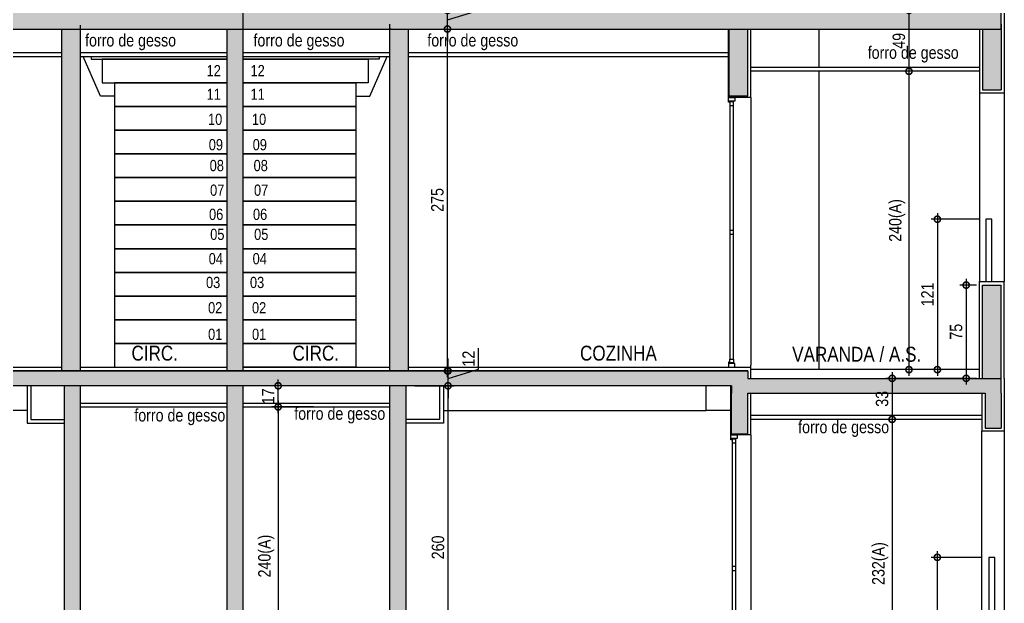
# Model space of a CAD drawing. Header units: metres. Extents: x -9138 to -7768, y 20 to 184.
# Drawn here: x -8900.3 to -8892.38, y 86.11 to 90.81 of the extents above; entities that cross this region are included whole.
import ezdxf
from ezdxf.enums import TextEntityAlignment as Align

# ---------------------------------------------------------------- set-up
doc = ezdxf.new("R2010")
doc.units = ezdxf.units.M
for name, color, linetype in [('ARQ-DIM EMBASAM', 2, 'Continuous'), ('CTE ELEV$0$AR-CAIXILHO', 1, 'Continuous'), ('CTE ELEV$0$ARQ-ALV ACAB', 4, 'Continuous'), ('CTE ELEV$0$ARQ-ALV OSSO', 5, 'Continuous'), ('CTE ELEV$0$ARQ-AUX', 7, 'Continuous'), ('CTE ELEV$0$ARQ-AUX1', 1, 'Continuous'), ('CTE ELEV$0$ARQ-CAX', 1, 'Continuous'), ('CTE ELEV$0$ARQ-DIM', 2, 'Continuous'), ('CTE ELEV$0$ARQ-TXT', 2, 'Continuous'), ('CTE ELEV$0$ES-CORTE', 2, 'Continuous')]:
    doc.layers.add(name, color=color, linetype=linetype)
doc.styles.add('CTE ELEV$0$Adesa', font='ARIALN.TTF')
doc.styles.add('CTE ELEV$0$M50', font='ARIALN.TTF', dxfattribs={"height": 0.15})
doc.dimstyles.new('CTE ELEV$0$ADESA 1-0050', dxfattribs={"dimtxt": 0.1, "dimasz": 0.1, "dimexe": 0.05, "dimexo": 0.05, "dimgap": 0.03, "dimtad": 1, "dimdec": 1, "dimlfac": 100, "dimzin": 12, "dimtxsty": 'CTE ELEV$0$Adesa', "dimblk": 'CTE ELEV$0$_DotSmall', "dimcen": 1, "dimdle": 0.05, "dimclrd": 1, "dimclre": 1, "dimclrt": 256, "dimazin": 3, "dimtm": 1e-09, "dimtfac": 1, "dimtdec": 1, "dimtmove": 1, "dimatfit": 0, "dimldrblk": 'CTE ELEV$0$_DotSmall', "dimfxl": 0.8, "dimtvp": 2, "dimtolj": 1, "dimtzin": 0, "dimarcsym": 0})

# ---------------------------------------------------------------- blocks, each defined once
blk = doc.blocks.new('*U346')
at = {"color": 7, "linetype": 'ByBlock', "ltscale": 0.5}
for p, q in [((-0.01, 2.1254), (-0.01, 0.0646)), ((-0.04, 0.0646), (-0.04, 1.07))]:
    blk.add_line(p, q, dxfattribs=at)
blk.add_lwpolyline([(-0.04, 1.1), (-0.04, 2.0954)], dxfattribs=at)
at = {"layer": 'CTE ELEV$0$AR-CAIXILHO'}
for p, q in [((-0.05, 2.1304, 0), (-0.005, 2.1304, 0)), ((-0.05, 2.1304, 0), (-0.005, 2.1304, 0)), ((-0.045, 2.1304, 0), (-0.005, 2.1304, 0)), ((-0.05, 0.0296, 0), (-0.005, 0.0296, 0)), ((-0.05, 0.0296, 0), (-0.005, 0.0296, 0)), ((-0.045, 0.0296, 0), (-0.005, 0.0296, 0))]:
    blk.add_line(p, q, dxfattribs=at)
for points in [[(0, 2.1204), (0, 2.16), (0, 2.16), (0, 2.16), (-0.05, 2.16), (-0.05, 2.16), (-0.05, 2.16), (-0.05, 2.1304), (-0.05, 2.1304), (-0.005, 2.1304), (-0.005, 2.1204), (0, 2.1204), (0, 2.1204), (0, 2.1204)], [(0, 0.0396), (0, 0), (0, 0), (0, 0), (-0.05, 0), (-0.05, 0), (-0.05, 0), (-0.05, 0.0296), (-0.05, 0.0296), (-0.005, 0.0296), (-0.005, 0.0396), (0, 0.0396), (0, 0.0396), (0, 0.0396)]]:
    blk.add_lwpolyline(points, dxfattribs=at)
at = {"layer": 'CTE ELEV$0$AR-CAIXILHO', "color": 1}
for points in [[(-0.04, 2.1254), (-0.01, 2.1254), (-0.01, 2.0954), (-0.04, 2.0954)], [(-0.04, 1.1), (-0.01, 1.1), (-0.01, 1.07), (-0.04, 1.07)], [(-0.04, 0.0346), (-0.01, 0.0346), (-0.01, 0.0646), (-0.04, 0.0646)]]:
    blk.add_lwpolyline(points, close=True, dxfattribs=at)
at = {"layer": 'CTE ELEV$0$ARQ-CAX'}
for points in [[(-0.04, 2.1254), (-0.01, 2.1254)], [(-0.04, 0.0346), (-0.01, 0.0346)]]:
    blk.add_lwpolyline(points, dxfattribs=at)
blk = doc.blocks.new('CTE ELEV$0$_DotSmall')
at = {"color": 0, "linetype": 'ByBlock', "const_width": 0.5}
blk.add_lwpolyline([(-0.0625, 0, 1), (0.0625, 0, 1)], format="xyb", close=True, dxfattribs=at)
blk = doc.blocks.new('*D719')
at = {"layer": 'CTE ELEV$0$ES-CORTE', "color": 1, "lineweight": -2, "transparency": 16777216}
for p, q in [((9.7759, 1.27), (9.7759, -0.04)), ((10.135, 1.22), (9.7259, 1.22)), ((10.085, 0.01), (9.7259, 0.01))]:
    blk.add_line(p, q, dxfattribs=at)
at = {"layer": 'Defpoints', "color": 0, "transparency": 16777216}
for p in [(10.185, 1.22, 0), (9.7759, 0.01), (10.135, 0.01, 0)]:
    blk.add_point(p, dxfattribs=at)
at = {"layer": 'CTE ELEV$0$ES-CORTE', "color": 1, "lineweight": -2, "transparency": 16777216, "xscale": 0.1, "yscale": 0.1, "zscale": 0.1}
for p, rotation in [((9.7759, 1.22), 90), ((9.7759, 0.01), 270)]:
    blk.add_blockref('CTE ELEV$0$_DotSmall', p, dxfattribs=dict(at, rotation=rotation))
at = {"layer": 'CTE ELEV$0$ES-CORTE', "transparency": 16777216, "insert": (9.6957, 0.615), "char_height": 0.1, "attachment_point": 5, "rotation": 90, "style": 'CTE ELEV$0$Adesa'}
blk.add_mtext('\\A1;121', dxfattribs=at)
blk = doc.blocks.new('*D722')
at = {"layer": 'CTE ELEV$0$ES-CORTE', "color": 1, "lineweight": -2, "transparency": 16777216}
for p, q in [((9.4124, 2.71), (9.4124, 2.28)), ((10.09, 2.66), (9.3624, 2.66)), ((9.6462, 2.33), (9.3624, 2.33))]:
    blk.add_line(p, q, dxfattribs=at)
at = {"layer": 'Defpoints', "color": 0, "transparency": 16777216}
for p in [(10.14, 2.66, 0), (9.4124, 2.33), (9.6962, 2.33)]:
    blk.add_point(p, dxfattribs=at)
at = {"layer": 'CTE ELEV$0$ES-CORTE', "color": 1, "lineweight": -2, "transparency": 16777216, "xscale": 0.1, "yscale": 0.1, "zscale": 0.1}
for p, rotation in [((9.4124, 2.66), 90), ((9.4124, 2.33), 270)]:
    blk.add_blockref('CTE ELEV$0$_DotSmall', p, dxfattribs=dict(at, rotation=rotation))
at = {"layer": 'CTE ELEV$0$ES-CORTE', "transparency": 16777216, "insert": (9.3313, 2.495), "char_height": 0.1, "attachment_point": 5, "rotation": 90, "style": 'CTE ELEV$0$Adesa'}
blk.add_mtext('\\A1;33', dxfattribs=at)
blk = doc.blocks.new('*D723')
at = {"layer": 'CTE ELEV$0$ES-CORTE', "color": 1, "lineweight": -2, "transparency": 16777216}
for p, q in [((9.4115, 2.38), (9.4115, -0.04)), ((9.6962, 2.33), (9.3615, 2.33)), ((9.6759, 0.01), (9.3615, 0.01))]:
    blk.add_line(p, q, dxfattribs=at)
at = {"layer": 'Defpoints', "color": 0, "transparency": 16777216}
for p in [(9.7462, 2.33, 0), (9.4115, 0.01), (9.7259, 0.01)]:
    blk.add_point(p, dxfattribs=at)
at = {"layer": 'CTE ELEV$0$ES-CORTE', "color": 1, "lineweight": -2, "transparency": 16777216, "xscale": 0.1, "yscale": 0.1, "zscale": 0.1}
for p, rotation in [((9.4115, 2.33), 90), ((9.4115, 0.01), 270)]:
    blk.add_blockref('CTE ELEV$0$_DotSmall', p, dxfattribs=dict(at, rotation=rotation))
at = {"layer": 'CTE ELEV$0$ES-CORTE', "transparency": 16777216, "insert": (9.3159, 1.17), "char_height": 0.1, "attachment_point": 5, "rotation": 90, "style": 'CTE ELEV$0$Adesa'}
blk.add_mtext('\\A1;232(A)', dxfattribs=at)
blk = doc.blocks.new('*D724')
at = {"layer": 'CTE ELEV$0$ES-CORTE', "color": 1, "lineweight": -2, "transparency": 16777216}
for p, q in [((5.8377, -0.05), (5.8377, 2.65)), ((5.57, 2.6), (5.8877, 2.6)), ((5.57, 0), (5.8877, 0))]:
    blk.add_line(p, q, dxfattribs=at)
at = {"layer": 'Defpoints', "color": 0, "transparency": 16777216}
for p in [(5.52, 2.6, 0), (5.8377, 2.6), (5.52, 0, 0)]:
    blk.add_point(p, dxfattribs=at)
at = {"layer": 'CTE ELEV$0$ES-CORTE', "color": 1, "lineweight": -2, "transparency": 16777216, "xscale": 0.1, "yscale": 0.1, "zscale": 0.1}
for p, rotation in [((5.8377, 2.6), 90), ((5.8377, 0), 270)]:
    blk.add_blockref('CTE ELEV$0$_DotSmall', p, dxfattribs=dict(at, rotation=rotation))
at = {"layer": 'CTE ELEV$0$ES-CORTE', "transparency": 16777216, "insert": (5.7567, 1.3), "char_height": 0.1, "attachment_point": 5, "rotation": 90, "style": 'CTE ELEV$0$Adesa'}
blk.add_mtext('\\A1;260', dxfattribs=at)
blk = doc.blocks.new('*D725')
at = {"layer": 'CTE ELEV$0$ES-CORTE', "color": 1, "lineweight": -2, "transparency": 16777216}
for p, q in [((6.0833, 2.7337), (6.0833, 2.9028)), ((5.8377, 2.72), (5.8377, 2.82)), ((5.7789, 2.72), (5.8877, 2.72)), ((5.8377, 2.66), (6.0833, 2.7337)), ((5.8377, 2.6), (5.8377, 2.72)), ((5.8377, 2.6), (5.8377, 2.72)), ((5.7789, 2.6), (5.8877, 2.6)), ((5.8377, 2.6), (5.8377, 2.5))]:
    blk.add_line(p, q, dxfattribs=at)
at = {"layer": 'Defpoints', "color": 0, "transparency": 16777216}
for p in [(5.7289, 2.72, 0), (5.8377, 2.72), (5.7289, 2.6)]:
    blk.add_point(p, dxfattribs=at)
at = {"layer": 'CTE ELEV$0$ES-CORTE', "color": 1, "lineweight": -2, "transparency": 16777216, "xscale": 0.1, "yscale": 0.1, "zscale": 0.1}
for p, rotation in [((5.8377, 2.72), 270), ((5.8377, 2.6), 90)]:
    blk.add_blockref('CTE ELEV$0$_DotSmall', p, dxfattribs=dict(at, rotation=rotation))
at = {"layer": 'CTE ELEV$0$ES-CORTE', "transparency": 16777216, "insert": (6.0031, 2.8182), "char_height": 0.1, "attachment_point": 5, "rotation": 90, "style": 'CTE ELEV$0$Adesa'}
blk.add_mtext('\\A1;12', dxfattribs=at)
blk = doc.blocks.new('*D726')
at = {"layer": 'CTE ELEV$0$ES-CORTE', "color": 1, "lineweight": -2, "transparency": 16777216}
for p, q in [((4.4703, 2.48), (4.4703, -0.02)), ((4.755, 2.43), (4.4203, 2.43)), ((4.7348, 0.03), (4.4203, 0.03))]:
    blk.add_line(p, q, dxfattribs=at)
at = {"layer": 'Defpoints', "color": 0, "transparency": 16777216}
for p in [(4.805, 2.43, 0), (4.4703, 0.03), (4.7848, 0.03, 0)]:
    blk.add_point(p, dxfattribs=at)
at = {"layer": 'CTE ELEV$0$ES-CORTE', "color": 1, "lineweight": -2, "transparency": 16777216, "xscale": 0.1, "yscale": 0.1, "zscale": 0.1}
for p, rotation in [((4.4703, 2.43), 90), ((4.4703, 0.03), 270)]:
    blk.add_blockref('CTE ELEV$0$_DotSmall', p, dxfattribs=dict(at, rotation=rotation))
at = {"layer": 'CTE ELEV$0$ES-CORTE', "transparency": 16777216, "insert": (4.3748, 1.23), "char_height": 0.1, "attachment_point": 5, "rotation": 90, "style": 'CTE ELEV$0$Adesa'}
blk.add_mtext('\\A1;240(A)', dxfattribs=at)
blk = doc.blocks.new('*D730')
at = {"layer": 'CTE ELEV$0$ARQ-DIM', "color": 1, "lineweight": -2, "transparency": 16777216}
for p, q in [((4.4703, 2.38), (4.4703, 2.65)), ((4.5377, 2.6), (4.4203, 2.6)), ((4.5377, 2.43), (4.4203, 2.43))]:
    blk.add_line(p, q, dxfattribs=at)
at = {"layer": 'Defpoints', "color": 0, "transparency": 16777216}
for p in [(4.4703, 2.6), (4.5877, 2.6), (4.5877, 2.43, 0)]:
    blk.add_point(p, dxfattribs=at)
at = {"layer": 'CTE ELEV$0$ARQ-DIM', "color": 1, "lineweight": -2, "transparency": 16777216, "xscale": 0.1, "yscale": 0.1, "zscale": 0.1}
for p, rotation in [((4.4703, 2.6), 90), ((4.4703, 2.43), 270)]:
    blk.add_blockref('CTE ELEV$0$_DotSmall', p, dxfattribs=dict(at, rotation=rotation))
at = {"layer": 'CTE ELEV$0$ARQ-DIM', "transparency": 16777216, "insert": (4.3901, 2.515), "char_height": 0.1, "attachment_point": 5, "rotation": 90, "style": 'CTE ELEV$0$Adesa'}
blk.add_mtext('\\A1;17', dxfattribs=at)
blk = doc.blocks.new('*U369')
at = {"color": 7, "linetype": 'ByBlock', "ltscale": 0.5}
for p, q in [((-0.01, 2.1355), (-0.01, 0.0646)), ((-0.04, 0.0646), (-0.04, 1.07))]:
    blk.add_line(p, q, dxfattribs=at)
blk.add_lwpolyline([(-0.04, 1.1), (-0.04, 2.1055)], dxfattribs=at)
at = {"layer": 'CTE ELEV$0$AR-CAIXILHO'}
for p, q in [((-0.05, 2.1405, 0), (-0.005, 2.1405, 0)), ((-0.05, 2.1405, 0), (-0.005, 2.1405, 0)), ((-0.045, 2.1405, 0), (-0.005, 2.1405, 0)), ((-0.05, 0.0296, 0), (-0.005, 0.0296, 0)), ((-0.05, 0.0296, 0), (-0.005, 0.0296, 0)), ((-0.045, 0.0296, 0), (-0.005, 0.0296, 0))]:
    blk.add_line(p, q, dxfattribs=at)
for points in [[(0, 2.1304), (0, 2.1701), (0, 2.1701), (0, 2.1701), (-0.05, 2.1701), (-0.05, 2.1701), (-0.05, 2.1701), (-0.05, 2.1405), (-0.05, 2.1405), (-0.005, 2.1405), (-0.005, 2.1304), (0, 2.1304), (0, 2.1304), (0, 2.1304)], [(0, 0.0396), (0, 0), (0, 0), (0, 0), (-0.05, 0), (-0.05, 0), (-0.05, 0), (-0.05, 0.0296), (-0.05, 0.0296), (-0.005, 0.0296), (-0.005, 0.0396), (0, 0.0396), (0, 0.0396), (0, 0.0396)]]:
    blk.add_lwpolyline(points, dxfattribs=at)
at = {"layer": 'CTE ELEV$0$AR-CAIXILHO', "color": 1}
for points in [[(-0.04, 2.1355), (-0.01, 2.1355), (-0.01, 2.1055), (-0.04, 2.1055)], [(-0.04, 1.1), (-0.01, 1.1), (-0.01, 1.07), (-0.04, 1.07)], [(-0.04, 0.0346), (-0.01, 0.0346), (-0.01, 0.0646), (-0.04, 0.0646)]]:
    blk.add_lwpolyline(points, close=True, dxfattribs=at)
at = {"layer": 'CTE ELEV$0$ARQ-CAX'}
for points in [[(-0.04, 2.1355), (-0.01, 2.1355)], [(-0.04, 0.0346), (-0.01, 0.0346)]]:
    blk.add_lwpolyline(points, dxfattribs=at)
blk = doc.blocks.new('CTE ELEV$0$CT BB DUPL INF')
h = blk.add_hatch(color=8)
h.dxf.hatch_style = 1
h.paths.add_polyline_path([(0.15, 2.76), (0, 2.76), (0, 2.21), (0.15, 2.21)])
h.paths.add_polyline_path([(2.88, 2.76), (2.73, 2.76), (2.73, 0), (2.88, 0)])
h.paths.add_polyline_path([(4.19, 2.9), (4.06, 2.9), (4.06, 0), (4.19, 0)])
h.paths.add_polyline_path([(5.52, 2.76), (5.37, 2.76), (5.37, 0), (5.52, 0)])
h.paths.add_polyline_path([(8.2499, 2.76), (8.0999, 2.76), (8.0999, 2.21), (8.2499, 2.21)])
h.paths.add_polyline_path([(10.2899, 2.76), (10.14, 2.76), (10.14, 2.26), (10.2899, 2.26)])
h.paths.add_polyline_path([(-1.89, 2.76), (-2.04, 2.76), (-2.04, 2.26), (-1.89, 2.26)])
h = blk.add_hatch(color=8)
h.dxf.hatch_style = 1
h.paths.add_polyline_path([(-2.04, 2.9), (-2.04, 2.75), (2.8798, 2.75), (5.3787, 2.7479), (5.3696, 2.75), (10.2899, 2.75), (10.2899, 2.9), (5.5196, 2.9), (2.7298, 2.9)])
at = {"layer": 'CTE ELEV$0$ES-CORTE'}
h = blk.add_hatch(color=8, dxfattribs=at)
h.dxf.hatch_style = 1
h.paths.add_polyline_path([(10.2899, 0.69), (10.14, 0.69), (10.14, 0), (10.2899, 0)])
h.paths.add_polyline_path([(10.2899, 0), (10.14, 0), (10.14, -0.06), (10.2899, -0.06)])
at = {"layer": 'CTE ELEV$0$ARQ-ALV ACAB'}
for p, q in [((10.315, 2.9), (10.315, 2.235)), ((8.0949, 2.2001), (8.0949, 2.75, 0)), ((8.2749, 2.2001, 0), (8.2749, 2.75, 0)), ((10.115, 2.75, 0), (10.115, 2.235)), ((8.2749, 2.2001), (8.0949, 2.2001)), ((10.115, -0.06, 0), (10.115, 0.72, 0)), ((10.315, -0.06, 0), (10.315, 0.72, 0)), ((-0.025, 0.03), (2.725, 0.03)), ((2.885, 0.03), (4.06, 0.03)), ((4.19, 0.03), (5.365, 0.03)), ((5.525, 0.03), (8.2749, 0.03)), ((8.2749, -0.06), (8.2749, 0.045))]:
    blk.add_line(p, q, dxfattribs=at)
blk.add_lwpolyline([(10.315, 2.235), (10.115, 2.235)], dxfattribs=at)
at = {"layer": 'CTE ELEV$0$ARQ-ALV ACAB', "elevation": 0}
for points in [[(10.115, 0.72), (10.315, 0.72)], [(10.115, 0.01), (8.2749, 0.01)]]:
    blk.add_lwpolyline(points, dxfattribs=at)
at = {"layer": 'CTE ELEV$0$ARQ-AUX'}
for points in [[(3.0405, 2.2109), (2.9009, 2.53)], [(2.9663, 2.53), (2.9663, 2.5078), (4.06, 2.5078), (4.06, 2.53)], [(5.2837, 2.53), (5.2837, 2.5078), (4.19, 2.5078), (4.19, 2.53)], [(5.2095, 2.2109), (5.3491, 2.53)], [(10.315, 2.235), (10.315, 0.72)], [(3.1538, 2.2109), (3.0405, 2.2109)], [(5.0962, 2.2109), (5.2095, 2.2109)], [(8.2749, 2.2001), (8.2749, 0.045)]]:
    blk.add_lwpolyline(points, dxfattribs=at)
for points in [[(3.0538, 2.3172), (4.06, 2.3172), (4.06, 2.5078), (3.0538, 2.5078)], [(5.1962, 2.3172), (4.19, 2.3172), (4.19, 2.5078), (5.1962, 2.5078)], [(3.1538, 2.1266), (4.06, 2.1266), (4.06, 2.3172), (3.1538, 2.3172)], [(5.0962, 2.1266), (4.19, 2.1266), (4.19, 2.3172), (5.0962, 2.3172)], [(3.1538, 1.936), (4.06, 1.936), (4.06, 2.1266), (3.1538, 2.1266)], [(5.0962, 1.936), (4.19, 1.936), (4.19, 2.1266), (5.0962, 2.1266)], [(3.1538, 1.7454), (4.06, 1.7454), (4.06, 1.936), (3.1538, 1.936)], [(5.0962, 1.7454), (4.19, 1.7454), (4.19, 1.936), (5.0962, 1.936)], [(3.1538, 1.5548), (4.06, 1.5548), (4.06, 1.7454), (3.1538, 1.7454)], [(5.0962, 1.5548), (4.19, 1.5548), (4.19, 1.7454), (5.0962, 1.7454)], [(3.1538, 1.3642), (4.06, 1.3642), (4.06, 1.5548), (3.1538, 1.5548)], [(5.0962, 1.3642), (4.19, 1.3642), (4.19, 1.5548), (5.0962, 1.5548)], [(3.1538, 1.1736), (4.06, 1.1736), (4.06, 1.3642), (3.1538, 1.3642)], [(5.0962, 1.1736), (4.19, 1.1736), (4.19, 1.3642), (5.0962, 1.3642)], [(3.1538, 0.983), (4.06, 0.983), (4.06, 1.1736), (3.1538, 1.1736)], [(5.0962, 0.983), (4.19, 0.983), (4.19, 1.1736), (5.0962, 1.1736)], [(3.1538, 0.7924), (4.06, 0.7924), (4.06, 0.983), (3.1538, 0.983)], [(5.0962, 0.7924), (4.19, 0.7924), (4.19, 0.983), (5.0962, 0.983)], [(3.1538, 0.6018), (4.06, 0.6018), (4.06, 0.7924), (3.1538, 0.7924)], [(5.0962, 0.6018), (4.19, 0.6018), (4.19, 0.7924), (5.0962, 0.7924)], [(3.1538, 0.4112), (4.06, 0.4112), (4.06, 0.6018), (3.1538, 0.6018)], [(5.0962, 0.4112), (4.19, 0.4112), (4.19, 0.6018), (5.0962, 0.6018)], [(3.1538, 0.2206), (4.06, 0.2206), (4.06, 0.4112), (3.1538, 0.4112)], [(5.0962, 0.2206), (4.19, 0.2206), (4.19, 0.4112), (5.0962, 0.4112)], [(3.1538, 0.03), (4.06, 0.03), (4.06, 0.2206), (3.1538, 0.2206)], [(5.0962, 0.03), (4.19, 0.03), (4.19, 0.2206), (5.0962, 0.2206)]]:
    blk.add_lwpolyline(points, close=True, dxfattribs=at)
at = {"layer": 'CTE ELEV$0$ARQ-AUX', "elevation": 0}
blk.add_lwpolyline([(10.115, 2.235), (10.115, 0.72)], dxfattribs=at)
at = {"layer": 'CTE ELEV$0$ARQ-AUX1'}
for p, q in [((8.8249, 2.44), (8.8249, 2.75, 0)), ((0.155, 2.56), (2.725, 2.56)), ((2.88, 2.56, 0), (4.06, 2.56, 0)), ((4.19, 2.56, 0), (5.37, 2.56, 0)), ((5.525, 2.56), (8.0949, 2.56)), ((0.155, 2.53), (2.725, 2.53)), ((2.88, 2.53, 0), (4.06, 2.53, 0)), ((4.19, 2.53, 0), (5.37, 2.53, 0)), ((5.525, 2.53), (8.0949, 2.53)), ((8.8249, 0.01), (8.8249, 2.41))]:
    blk.add_line(p, q, dxfattribs=at)
at = {"layer": 'CTE ELEV$0$ARQ-AUX1', "elevation": 0}
for points in [[(10.115, 2.44), (8.2749, 2.44)], [(10.115, 2.41), (8.2749, 2.41)]]:
    blk.add_lwpolyline(points, dxfattribs=at)
blk.add_lwpolyline([(10.215, 1.22), (10.165, 1.22), (10.165, 0.72), (10.215, 0.72)], close=True, dxfattribs=at)
at = {"layer": 'CTE ELEV$0$ES-CORTE'}
for p, q in [((4.19, 0, 0), (4.19, 2.9, 0)), ((2.88, 0, 0), (2.88, 2.78, 0)), ((5.37, 0, 0), (5.37, 2.79, 0)), ((10.2899, 2.79, 0), (10.2899, 2.26)), ((2.73, 0, 0), (2.73, 2.75, 0)), ((4.06, 0, 0), (4.0598, 2.749)), ((5.52, 0, 0), (5.52, 2.75, 0)), ((10.14, 2.75, 0), (10.14, 2.26)), ((8.2499, 2.21), (8.0999, 2.21)), ((10.14, -0.06, 0), (10.14, 0.69, 0)), ((10.2899, -0.06, 0), (10.2899, 0.69, 0)), ((0, 0), (8.2499, 0))]:
    blk.add_line(p, q, dxfattribs=at)
blk.add_lwpolyline([(-2.04, 2.9), (-2.04, 2.75), (2.8798, 2.75), (2.8798, 2.75), (5.3787, 2.7479), (5.3696, 2.75), (10.2899, 2.75), (10.2899, 2.9), (5.5196, 2.9), (5.5196, 2.9), (2.7298, 2.9), (2.7298, 2.9)], close=True, dxfattribs=at)
at = {"layer": 'CTE ELEV$0$ES-CORTE', "elevation": 0}
for points in [[(8.0999, 2.21), (8.0999, 2.75)], [(8.2499, 2.21), (8.2499, 2.75)], [(10.14, 0.69), (10.2899, 0.69)], [(8.2499, 0), (8.2499, -0.06), (10.2899, -0.06)]]:
    blk.add_lwpolyline(points, dxfattribs=at)
at = {"layer": 'CTE ELEV$0$ES-CORTE'}
blk.add_lwpolyline([(10.14, 2.26), (10.2899, 2.26)], dxfattribs=at)
at = {"layer": 'CTE ELEV$0$ARQ-ALV OSSO', "xscale": -1}
blk.add_blockref('*U369', (8.0949, 0.03), dxfattribs=at)
at = {"layer": 'CTE ELEV$0$ARQ-TXT'}
for s, height, style, p in [('forro de gesso', 0.1, 'CTE ELEV$0$Adesa', (3.2826, 2.6471, 0)), ('forro de gesso', 0.1, 'CTE ELEV$0$Adesa', (4.6382, 2.6471, 0)), ('forro de gesso', 0.1, 'CTE ELEV$0$Adesa', (6.037, 2.6471, 0)), ('forro de gesso', 0.1, 'CTE ELEV$0$Adesa', (9.5815, 2.5479, 0)), ('12', 0.09, 'CTE ELEV$0$M50', (3.9519, 2.4159)), ('12', 0.09, 'CTE ELEV$0$M50', (4.3054, 2.4159)), ('11', 0.09, 'CTE ELEV$0$M50', (3.9519, 2.2254)), ('11', 0.09, 'CTE ELEV$0$M50', (4.3054, 2.2254)), ('10', 0.09, 'CTE ELEV$0$M50', (3.9631, 2.024)), ('10', 0.09, 'CTE ELEV$0$M50', (4.3166, 2.024)), ('09', 0.09, 'CTE ELEV$0$M50', (3.9692, 1.8197)), ('09', 0.09, 'CTE ELEV$0$M50', (4.3227, 1.8197)), ('08', 0.09, 'CTE ELEV$0$M50', (3.9766, 1.6518)), ('08', 0.09, 'CTE ELEV$0$M50', (4.3301, 1.6518)), ('07', 0.09, 'CTE ELEV$0$M50', (3.9798, 1.4536)), ('07', 0.09, 'CTE ELEV$0$M50', (4.3334, 1.4536)), ('06', 0.09, 'CTE ELEV$0$M50', (3.9715, 1.2592)), ('06', 0.09, 'CTE ELEV$0$M50', (4.325, 1.2592)), ('05', 0.09, 'CTE ELEV$0$M50', (3.9808, 1.0985)), ('05', 0.09, 'CTE ELEV$0$M50', (4.3343, 1.0985)), ('04', 0.09, 'CTE ELEV$0$M50', (3.9686, 0.9026)), ('04', 0.09, 'CTE ELEV$0$M50', (4.3222, 0.9026)), ('03', 0.09, 'CTE ELEV$0$M50', (3.9471, 0.7115)), ('03', 0.09, 'CTE ELEV$0$M50', (4.3006, 0.7115)), ('02', 0.09, 'CTE ELEV$0$M50', (3.9636, 0.5079)), ('02', 0.09, 'CTE ELEV$0$M50', (4.3171, 0.5079)), ('01', 0.09, 'CTE ELEV$0$M50', (3.9637, 0.2943)), ('01', 0.09, 'CTE ELEV$0$M50', (4.3173, 0.2943)), ('CIRC.', 0.12, 'CTE ELEV$0$Adesa', (3.4768, 0.1426, 0)), ('CIRC.', 0.12, 'CTE ELEV$0$Adesa', (4.7731, 0.1426, 0)), ('COZINHA', 0.12, 'CTE ELEV$0$Adesa', (7.2092, 0.1426, 0)), ('VARANDA / A.S.', 0.12, 'CTE ELEV$0$Adesa', (9.127, 0.136, 0))]:
    blk.add_text(s, height=height, dxfattribs=dict(at, style=style)).set_placement(p, align=Align.MIDDLE)
blk = doc.blocks.new('*D330')
at = {"layer": 'CTE ELEV$0$ES-CORTE', "color": 1, "lineweight": -2, "transparency": 16777216}
for p, q in [((-8896.8588, 87.93), (-8896.8588, 90.78)), ((-8897.1221, 90.73), (-8896.8088, 90.73)), ((-8897.1221, 87.98), (-8896.8088, 87.98))]:
    blk.add_line(p, q, dxfattribs=at)
at = {"layer": 'Defpoints', "color": 0, "transparency": 16777216}
for p in [(-8897.1721, 90.73, 0), (-8896.8588, 90.73), (-8897.1721, 87.98, 0)]:
    blk.add_point(p, dxfattribs=at)
at = {"layer": 'CTE ELEV$0$ES-CORTE', "color": 1, "lineweight": -2, "transparency": 16777216, "xscale": 0.1, "yscale": 0.1, "zscale": 0.1}
for p, rotation in [((-8896.8588, 90.73), 90), ((-8896.8588, 87.98), 270)]:
    blk.add_blockref('CTE ELEV$0$_DotSmall', p, dxfattribs=dict(at, rotation=rotation))
at = {"layer": 'CTE ELEV$0$ES-CORTE', "transparency": 16777216, "insert": (-8896.9399, 89.355), "char_height": 0.1, "attachment_point": 5, "rotation": 90, "style": 'CTE ELEV$0$Adesa'}
blk.add_mtext('\\A1;275', dxfattribs=at)
blk = doc.blocks.new('*D331')
at = {"layer": 'CTE ELEV$0$ARQ-DIM', "color": 1, "lineweight": -2, "transparency": 16777216}
for p, q in [((-8892.684, 88.72), (-8892.684, 87.87)), ((-8892.6021, 88.67), (-8892.734, 88.67)), ((-8892.6021, 87.92), (-8892.734, 87.92))]:
    blk.add_line(p, q, dxfattribs=at)
at = {"layer": 'Defpoints', "color": 0, "transparency": 16777216}
for p in [(-8892.5521, 88.67, 0), (-8892.684, 87.92), (-8892.5521, 87.92, 0)]:
    blk.add_point(p, dxfattribs=at)
at = {"layer": 'CTE ELEV$0$ARQ-DIM', "color": 1, "lineweight": -2, "transparency": 16777216, "xscale": 0.1, "yscale": 0.1, "zscale": 0.1}
for p, rotation in [((-8892.684, 88.67), 90), ((-8892.684, 87.92), 270)]:
    blk.add_blockref('CTE ELEV$0$_DotSmall', p, dxfattribs=dict(at, rotation=rotation))
at = {"layer": 'CTE ELEV$0$ARQ-DIM', "transparency": 16777216, "insert": (-8892.7649, 88.295), "char_height": 0.1, "attachment_point": 5, "rotation": 90, "style": 'CTE ELEV$0$Adesa'}
blk.add_mtext('\\A1;75', dxfattribs=at)
blk = doc.blocks.new('*D332')
at = {"layer": 'CTE ELEV$0$ARQ-DIM', "color": 1, "lineweight": -2, "transparency": 16777216}
for p, q in [((-8892.9157, 89.25), (-8892.9157, 87.94)), ((-8892.5771, 89.2), (-8892.9657, 89.2)), ((-8892.6271, 87.99), (-8892.9657, 87.99))]:
    blk.add_line(p, q, dxfattribs=at)
at = {"layer": 'Defpoints', "color": 0, "transparency": 16777216}
for p in [(-8892.5271, 89.2, 0), (-8892.9157, 87.99), (-8892.5771, 87.99, 0)]:
    blk.add_point(p, dxfattribs=at)
at = {"layer": 'CTE ELEV$0$ARQ-DIM', "color": 1, "lineweight": -2, "transparency": 16777216, "xscale": 0.1, "yscale": 0.1, "zscale": 0.1}
for p, rotation in [((-8892.9157, 89.2), 90), ((-8892.9157, 87.99), 270)]:
    blk.add_blockref('CTE ELEV$0$_DotSmall', p, dxfattribs=dict(at, rotation=rotation))
at = {"layer": 'CTE ELEV$0$ARQ-DIM', "transparency": 16777216, "insert": (-8892.9959, 88.595), "char_height": 0.1, "attachment_point": 5, "rotation": 90, "style": 'CTE ELEV$0$Adesa'}
blk.add_mtext('\\A1;121', dxfattribs=at)
blk = doc.blocks.new('*D333')
at = {"layer": 'CTE ELEV$0$ARQ-DIM', "color": 1, "lineweight": -2, "transparency": 16777216}
for p, q in [((-8893.1445, 90.93), (-8893.1445, 90.34)), ((-8892.4526, 90.88), (-8893.1945, 90.88)), ((-8892.9008, 90.39), (-8893.1945, 90.39))]:
    blk.add_line(p, q, dxfattribs=at)
at = {"layer": 'Defpoints', "color": 0, "transparency": 16777216}
for p in [(-8892.4026, 90.88, 0), (-8893.1445, 90.39), (-8892.8508, 90.39, 0)]:
    blk.add_point(p, dxfattribs=at)
at = {"layer": 'CTE ELEV$0$ARQ-DIM', "color": 1, "lineweight": -2, "transparency": 16777216, "xscale": 0.1, "yscale": 0.1, "zscale": 0.1}
for p, rotation in [((-8893.1445, 90.88), 90), ((-8893.1445, 90.39), 270)]:
    blk.add_blockref('CTE ELEV$0$_DotSmall', p, dxfattribs=dict(at, rotation=rotation))
at = {"layer": 'CTE ELEV$0$ARQ-DIM', "transparency": 16777216, "insert": (-8893.2255, 90.635), "char_height": 0.1, "attachment_point": 5, "rotation": 90, "style": 'CTE ELEV$0$Adesa'}
blk.add_mtext('\\A1;49', dxfattribs=at)
blk = doc.blocks.new('*D334')
at = {"layer": 'CTE ELEV$0$ARQ-DIM', "color": 1, "lineweight": -2, "transparency": 16777216}
for p, q in [((-8893.1445, 90.44), (-8893.1445, 87.94)), ((-8892.9008, 90.39), (-8893.1945, 90.39)), ((-8893.0157, 87.99), (-8893.1945, 87.99))]:
    blk.add_line(p, q, dxfattribs=at)
at = {"layer": 'Defpoints', "color": 0, "transparency": 16777216}
for p in [(-8892.8508, 90.39, 0), (-8893.1445, 87.99), (-8892.9657, 87.99)]:
    blk.add_point(p, dxfattribs=at)
at = {"layer": 'CTE ELEV$0$ARQ-DIM', "color": 1, "lineweight": -2, "transparency": 16777216, "xscale": 0.1, "yscale": 0.1, "zscale": 0.1}
for p, rotation in [((-8893.1445, 90.39), 90), ((-8893.1445, 87.99), 270)]:
    blk.add_blockref('CTE ELEV$0$_DotSmall', p, dxfattribs=dict(at, rotation=rotation))
at = {"layer": 'CTE ELEV$0$ARQ-DIM', "transparency": 16777216, "insert": (-8893.24, 89.19), "char_height": 0.1, "attachment_point": 5, "rotation": 90, "style": 'CTE ELEV$0$Adesa'}
blk.add_mtext('\\A1;240(A)', dxfattribs=at)
blk = doc.blocks.new('*D371')
at = {"layer": 'CTE ELEV$0$ARQ-DIM', "color": 1, "lineweight": -2, "transparency": 16777216}
for p, q in [((-8896.8588, 90.88), (-8896.8588, 90.98)), ((-8896.6106, 90.8795), (-8896.6106, 91.0498)), ((-8896.9155, 90.88), (-8896.8088, 90.88)), ((-8896.8588, 90.73), (-8896.8588, 90.88)), ((-8896.8588, 90.73), (-8896.8588, 90.88)), ((-8896.8588, 90.805), (-8896.6106, 90.8795)), ((-8896.9155, 90.73), (-8896.8088, 90.73)), ((-8896.8588, 90.73), (-8896.8588, 90.63))]:
    blk.add_line(p, q, dxfattribs=at)
at = {"layer": 'Defpoints', "color": 0, "transparency": 16777216}
for p in [(-8896.9655, 90.88, 0), (-8896.8588, 90.88), (-8896.9655, 90.73, 0)]:
    blk.add_point(p, dxfattribs=at)
at = {"layer": 'CTE ELEV$0$ARQ-DIM', "color": 1, "lineweight": -2, "transparency": 16777216, "xscale": 0.1, "yscale": 0.1, "zscale": 0.1}
for p, rotation in [((-8896.8588, 90.88), 270), ((-8896.8588, 90.73), 90)]:
    blk.add_blockref('CTE ELEV$0$_DotSmall', p, dxfattribs=dict(at, rotation=rotation))
at = {"layer": 'CTE ELEV$0$ARQ-DIM', "transparency": 16777216, "insert": (-8896.6917, 90.9646), "char_height": 0.1, "attachment_point": 5, "rotation": 90, "style": 'CTE ELEV$0$Adesa'}
blk.add_mtext('\\A1;15', dxfattribs=at)
blk = doc.blocks.new('CTE ELEV$0$CT BB TIPO')
h = blk.add_hatch(color=8)
h.dxf.hatch_style = 1
h.paths.add_polyline_path([(8.1199, 2.6), (8.1199, 2.54), (8.1199, 2.21), (8.2499, 2.21), (8.2499, 2.54), (10.16, 2.54), (10.16, 2.26), (10.2899, 2.26), (10.2899, 2.54), (10.2899, 2.66), (8.2499, 2.66), (8.2499, 2.72), (0, 2.72), (0, 2.66), (-2.04, 2.66), (-2.04, 2.5), (-2.04, 2.26), (-1.89, 2.26), (-1.89, 2.54), (0, 2.54), (0, 2.21), (0.13, 2.21), (0.13, 2.6)])
h = blk.add_hatch(color=8)
h.dxf.hatch_style = 1
h.paths.add_polyline_path([(2.88, 2.6), (2.75, 2.6), (2.75, 0), (2.88, 0)])
h.paths.add_polyline_path([(4.19, 2.6), (4.06, 2.6), (4.06, 0), (4.19, 0)])
h.paths.add_polyline_path([(5.5, 2.6), (5.37, 2.6), (5.37, 0), (5.5, 0)])
at = {"layer": 'CTE ELEV$0$ARQ-ALV ACAB'}
for p, q in [((10.315, 2.66, 0), (10.315, 2.235)), ((8.1149, 2.205), (8.1149, 2.6)), ((8.2749, 2.205, 0), (8.2749, 2.54, 0)), ((10.135, 2.54, 0), (10.135, 2.235)), ((8.2749, 2.205), (8.1149, 2.205))]:
    blk.add_line(p, q, dxfattribs=at)
blk.add_lwpolyline([(10.315, 2.235), (10.135, 2.235)], dxfattribs=at)
at = {"layer": 'CTE ELEV$0$ARQ-AUX'}
for p, q in [((2.45, 2.4), (0.335, 2.4)), ((5.8, 2.4), (7.9149, 2.4))]:
    blk.add_line(p, q, dxfattribs=at)
at = {"layer": 'CTE ELEV$0$ARQ-AUX', "elevation": 0}
blk.add_lwpolyline([(10.135, 0.72), (10.135, 2.235)], dxfattribs=at)
at = {"layer": 'CTE ELEV$0$ARQ-AUX'}
for points in [[(10.315, 2.235), (10.315, 0.72)], [(8.2749, 2.205), (8.2749, 0.045)]]:
    blk.add_lwpolyline(points, dxfattribs=at)
at = {"layer": 'CTE ELEV$0$ARQ-AUX1'}
for p, q in [((2.885, 2.46), (4.06, 2.46)), ((4.19, 2.46), (5.365, 2.46)), ((2.885, 2.43), (4.06, 2.43)), ((4.19, 2.43), (5.365, 2.43))]:
    blk.add_line(p, q, dxfattribs=at)
at = {"layer": 'CTE ELEV$0$ARQ-AUX1', "elevation": 0}
for points in [[(2.45, 2.6), (2.45, 2.3), (2.75, 2.3)], [(2.48, 2.6), (2.48, 2.33), (2.75, 2.33)], [(5.8, 2.6), (5.8, 2.3), (5.5, 2.3)], [(5.77, 2.6), (5.77, 2.33), (5.5, 2.33)], [(10.135, 2.36), (8.2749, 2.36)], [(10.135, 2.33), (8.2749, 2.33)]]:
    blk.add_lwpolyline(points, dxfattribs=at)
at = {"layer": 'CTE ELEV$0$ARQ-AUX1'}
blk.add_lwpolyline([(8.1149, 2.4), (7.9149, 2.4), (7.9149, 2.6)], dxfattribs=at)
blk.add_lwpolyline([(10.24, 1.22), (10.19, 1.22), (10.19, 0.72), (10.24, 0.72)], close=True, dxfattribs=at)
at = {"layer": 'CTE ELEV$0$ES-CORTE'}
for p, q in [((8.2499, 2.72), (0, 2.72)), ((8.1199, 2.6), (0.13, 2.6)), ((2.75, 0, 0), (2.75, 2.6, 0)), ((2.88, 0, 0), (2.88, 2.6, 0)), ((4.06, 0), (4.06, 2.6)), ((4.19, 0, 0), (4.19, 2.6, 0)), ((5.37, 0, 0), (5.37, 2.6, 0)), ((5.5, 0, 0), (5.5, 2.6, 0)), ((8.1199, 2.21, 0), (8.1199, 2.54, 0)), ((8.2499, 2.21, 0), (8.2499, 2.54, 0)), ((10.16, 2.54, 0), (10.16, 2.26)), ((10.2899, 2.54, 0), (10.2899, 2.26)), ((8.2499, 2.21), (8.1199, 2.21))]:
    blk.add_line(p, q, dxfattribs=at)
at = {"layer": 'CTE ELEV$0$ES-CORTE', "elevation": 0}
for points in [[(8.2499, 2.72), (8.2499, 2.66), (10.2899, 2.66)], [(10.2899, 2.54), (10.2899, 2.66)], [(8.1199, 2.6), (8.1199, 2.54)], [(8.2499, 2.54), (10.16, 2.54)]]:
    blk.add_lwpolyline(points, dxfattribs=at)
at = {"layer": 'CTE ELEV$0$ES-CORTE'}
blk.add_lwpolyline([(10.16, 2.26), (10.2899, 2.26)], dxfattribs=at)
at = {"layer": 'CTE ELEV$0$ARQ-ALV OSSO', "xscale": -1}
blk.add_blockref('*U346', (8.1149, 0.045), dxfattribs=at)
at = {"layer": 'CTE ELEV$0$ARQ-TXT', "style": 'CTE ELEV$0$Adesa'}
for p in [(3.6786, 2.3505, 0), (4.9662, 2.3644, 0), (9.0217, 2.2562, 0)]:
    blk.add_text('forro de gesso', height=0.1, dxfattribs=at).set_placement(p, align=Align.MIDDLE)
at = {"layer": 'CTE ELEV$0$ARQ-DIM'}
dim = blk.add_linear_dim(base=(4.4703, 2.6), p1=(4.5877, 2.43, 0), p2=(4.5877, 2.6), angle=90, dimstyle='CTE ELEV$0$ADESA 1-0050', dxfattribs=at)
dim.commit()
dim.dimension.update_dxf_attribs({"geometry": '*D730', "text_midpoint": (4.3901, 2.515)})
at = {"layer": 'CTE ELEV$0$ES-CORTE'}
for base, p1, p2, picture, middle in [((5.8377, 2.72, 0), (5.7289, 2.6, 0), (5.7289, 2.72), '*D725', (6.0031, 2.7637, 0)), ((9.4124, 2.33, 0), (10.14, 2.66), (9.6962, 2.33, 0), '*D722', (9.3313, 2.495, 0)), ((5.8377, 2.6, 0), (5.52, 0, 0), (5.52, 2.6), '*D724', (5.7567, 1.3, 0)), ((9.7759, 0.01, 0), (10.185, 1.22, 0), (10.135, 0.01, 0), '*D719', (9.6957, 0.615, 0))]:
    dim = blk.add_linear_dim(base=base, p1=p1, p2=p2, angle=90, dimstyle='CTE ELEV$0$ADESA 1-0050', dxfattribs=at)
    dim.commit()
    dim.dimension.update_dxf_attribs({"geometry": picture, "text_midpoint": middle})
for base, p1, p2, picture, middle in [((4.4703, 0.03, 0), (4.805, 2.43), (4.7848, 0.03, 0), '*D726', (4.3748, 1.23, 0)), ((9.4115, 0.01, 0), (9.7462, 2.33, 0), (9.7259, 0.01, 0), '*D723', (9.3159, 1.17, 0))]:
    dim = blk.add_linear_dim(base=base, p1=p1, p2=p2, angle=90, text='<>(A)', dimstyle='CTE ELEV$0$ADESA 1-0050', dxfattribs=at)
    dim.commit()
    dim.dimension.update_dxf_attribs({"geometry": picture, "text_midpoint": middle})
blk = doc.blocks.new('CTE ELEV')
at = {"layer": 'CTE ELEV$0$ARQ-AUX'}
for name, p in [('CTE ELEV$0$CT BB DUPL INF', (-8902.6921, 87.98, 0)), ('CTE ELEV$0$CT BB TIPO', (-8902.6921, 85.26, 0))]:
    blk.add_blockref(name, p, dxfattribs=at)
at = {"layer": 'CTE ELEV$0$ARQ-DIM'}
for base, p1, p2, picture, middle in [((-8896.8588, 90.88, 0), (-8896.9655, 90.73, 0), (-8896.9655, 90.88, 0), '*D371', (-8896.6917, 90.9095, 0)), ((-8893.1445, 90.39, 0), (-8892.4026, 90.88, 0), (-8892.8508, 90.39, 0), '*D333', (-8893.2255, 90.635, 0)), ((-8892.9157, 87.99, 0), (-8892.5271, 89.2, 0), (-8892.5771, 87.99, 0), '*D332', (-8892.9959, 88.595, 0)), ((-8892.684, 87.92, 0), (-8892.5521, 88.67, 0), (-8892.5521, 87.92, 0), '*D331', (-8892.7649, 88.295, 0))]:
    dim = blk.add_linear_dim(base=base, p1=p1, p2=p2, angle=90, dimstyle='CTE ELEV$0$ADESA 1-0050', dxfattribs=at)
    dim.commit()
    dim.dimension.update_dxf_attribs({"geometry": picture, "text_midpoint": middle})
dim = blk.add_linear_dim(base=(-8893.1445, 87.99, 0), p1=(-8892.8508, 90.39, 0), p2=(-8892.9657, 87.99, 0), angle=90, text='<>(A)', dimstyle='CTE ELEV$0$ADESA 1-0050', dxfattribs=at)
dim.commit()
dim.dimension.update_dxf_attribs({"geometry": '*D334', "text_midpoint": (-8893.24, 89.19, 0)})
at = {"layer": 'CTE ELEV$0$ES-CORTE'}
dim = blk.add_linear_dim(base=(-8896.8588, 90.73, 0), p1=(-8897.1721, 87.98, 0), p2=(-8897.1721, 90.73, 0), angle=90, dimstyle='CTE ELEV$0$ADESA 1-0050', dxfattribs=at)
dim.commit()
dim.dimension.update_dxf_attribs({"geometry": '*D330', "text_midpoint": (-8896.9399, 89.355, 0)})

msp = doc.modelspace()

# ---------------------------------------------------------------- block references
at = {"layer": 'ARQ-DIM EMBASAM'}
msp.add_blockref('CTE ELEV', (0, 0), dxfattribs=at)

doc.saveas('drawing.dxf')
